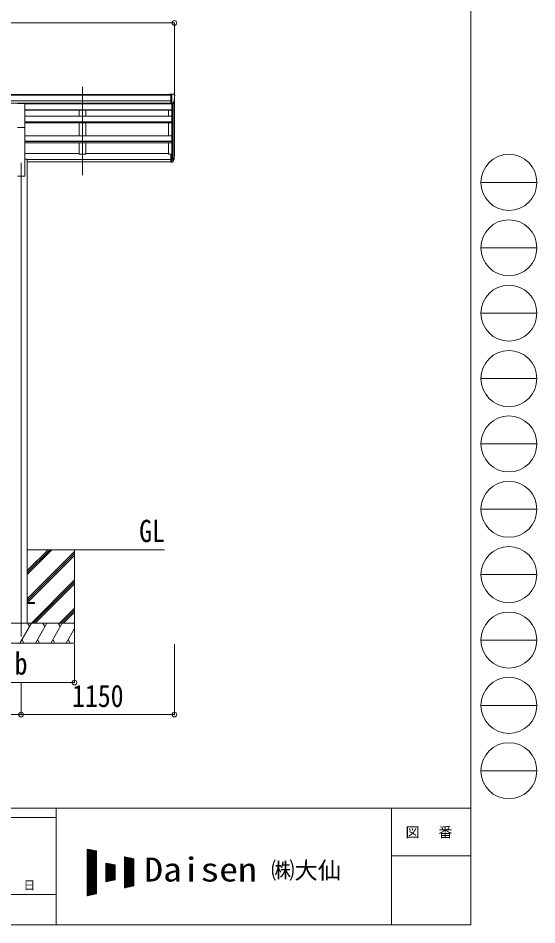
# Model space of a CAD drawing. Units: millimetres at full size; details may follow other scales. Extents: x -9783 to 9892, y -6828 to 6752.
# Drawn here: x 6001 to 9892, y -6828 to -32 of the extents above; entities that cross this region are included whole.
import ezdxf
from ezdxf.enums import TextEntityAlignment as Align

# ---------------------------------------------------------------- set-up
doc = ezdxf.new("R2010")
doc.units = ezdxf.units.MM
doc.header["$LTSCALE"] = 35
doc.header["$PDMODE"] = 32
doc.header["$PDSIZE"] = 35
for name, color, linetype, lineweight in [('0-0_0', 7, 'Continuous', 9), ('0-1_本体', 4, 'Continuous', 9), ('0-2_部品', 7, 'Continuous', 9), ('0-8_PARTS2', 2, 'Continuous', 9), ('0-A_寸法', 6, 'Continuous', 9), ('F-0_240', 7, 'Continuous', 9)]:
    doc.layers.add(name, color=color, linetype=linetype, lineweight=lineweight)
doc.styles.add('ＭＳ ゴシック', font='')
doc.styles.get('ＭＳ ゴシック').set_extended_font_data('MS Gothic')

msp = doc.modelspace()

# ---------------------------------------------------------------- linework, layer by layer
at = {"layer": '0-0_0'}
for p, q in [((6068.25, -4015.77), (7099.05, -4015.77)), ((6068.25, -4201.4), (6253.88, -4015.77)), ((6068.25, -4187.26), (6239.74, -4015.77)), ((6068.25, -4173.12), (6225.59, -4015.77)), ((6068.25, -4385.25), (6423.05, -4030.45)), ((6068.25, -4399.39), (6423.05, -4044.59)), ((6070.51, -4411.27), (6423.05, -4058.73)), ((6423.05, -4015.77), (6423.05, -4715.77)), ((6099.86, -4565.77), (6423.05, -4242.58)), ((6114, -4565.77), (6423.05, -4256.72)), ((6128.14, -4565.77), (6423.05, -4270.87)), ((6311.99, -4565.77), (6423.05, -4454.71)), ((6326.13, -4565.77), (6423.05, -4468.86)), ((6340.27, -4565.77), (6423.05, -4483)), ((6423.05, -4565.77), (5623.05, -4565.77)), ((6014.2, -4715.77), (6100.81, -4565.77)), ((6085.81, -4591.75), (6070.8, -4565.77)), ((6129.67, -4715.77), (6216.28, -4565.77)), ((6201.28, -4591.75), (6186.28, -4565.77)), ((6245.14, -4715.77), (6331.75, -4565.77)), ((6301.75, -4565.77), (6316.75, -4591.75)), ((6360.61, -4715.77), (6423.05, -4607.63)), ((6417.22, -4565.77), (6423.05, -4575.87)), ((5623.05, -4715.77), (6423.05, -4715.77)), ((6029.2, -4689.79), (6044.2, -4715.77)), ((6144.67, -4689.79), (6159.67, -4715.77)), ((6260.14, -4689.79), (6275.14, -4715.77)), ((6375.61, -4689.79), (6390.61, -4715.77))]:
    msp.add_line(p, q, dxfattribs=at)
at = {"layer": '0-1_本体'}
for p, q in [((1799.55, -602.79), (7146.55, -602.79)), ((1799.55, -608.14), (7146.55, -608.14)), ((1799.55, -651.67), (7146.55, -651.67)), ((1799.55, -669.34), (7146.55, -669.34)), ((6050.55, -671.83), (7146.55, -671.83)), ((6050.55, -674.86), (7153.05, -674.86)), ((6458.05, -674.86), (6458.05, -671.83)), ((6508.05, -674.86), (6508.05, -671.83)), ((7128.05, -671.71), (7128.05, -674.86)), ((7153.05, -674.17), (7153.05, -1050.48)), ((7159.05, -673.7), (7159.05, -1094.91)), ((7168.76, -658.34), (7168.76, -1076.91)), ((7173.05, -1054.91), (7173.05, -639.54)), ((6050.55, -718.33), (7153.05, -718.33)), ((6050.55, -722.41), (7153.05, -722.41)), ((6458.05, -767.57), (6458.05, -722.41)), ((6508.05, -767.57), (6508.05, -722.41)), ((7128.05, -722.45), (7128.05, -767.44)), ((6050.55, -767.57), (7153.05, -767.57)), ((6050.55, -1215.77), (6050.55, -803.13)), ((6050.55, -808.31), (7153.05, -808.31)), ((6050.55, -809.8), (7153.05, -809.8)), ((6050.55, -816.59), (7153.05, -816.59)), ((6458.05, -914.88), (6458.05, -816.59)), ((6508.05, -914.88), (6508.05, -816.59)), ((7128.05, -816.62), (7128.05, -914.88)), ((6050.55, -914.88), (7153.05, -914.88)), ((6050.55, -954.09), (7153.05, -954.09)), ((6050.55, -955.57), (7153.05, -955.57)), ((6050.55, -965.23), (7153.05, -965.23)), ((6458.05, -965.23), (6458.05, -1051.3)), ((6508.05, -965.23), (6508.05, -1051.3)), ((7128.05, -965.14), (7128.05, -1051.3)), ((6458.05, -1046.5), (6050.55, -1046.5)), ((6458.05, -1051.3), (6508.05, -1051.3)), ((7128.05, -1046.5), (6508.05, -1046.5)), ((7146.55, -1051.3), (7128.05, -1051.3)), ((6050.55, -1089.39), (6068.25, -1089.39)), ((6068.25, -1089.39), (6068.25, -4565.77)), ((7146.55, -1092.19), (6068.25, -1092.19)), ((7146.55, -1109.37), (6068.25, -1109.37)), ((7146.55, -1090.81), (6068.37, -1090.81)), ((5995.55, -1215.77), (6050.55, -1215.77))]:
    msp.add_line(p, q, dxfattribs=at)
at = {"layer": '0-2_部品'}
for p, q in [((7146.55, -601.19), (7136.55, -601.28)), ((7136.55, -602.79), (7136.55, -601.28)), ((7146.55, -673.17), (7146.55, -601.19)), ((7165.05, -601.19), (7146.55, -601.19)), ((7153.05, -674.17), (7153.05, -601.19)), ((7165.05, -601.19), (7167.38, -601.33)), ((7168.14, -601.76), (7172.2, -607.56)), ((7175.05, -610.56), (7175.05, -611.19)), ((5995.55, -671.06), (6050.55, -671.06)), ((6050.55, -851.99), (6050.55, -671.06)), ((7146.55, -673.17), (7153.05, -673.17)), ((7153.05, -674.17), (7158.26, -673.85)), ((7160.67, -672.36), (7169.95, -656.29)), ((5995.55, -851.99), (6050.55, -851.99)), ((7146.55, -1050.48), (7146.55, -1111.54)), ((7146.55, -1050.48), (7153.05, -1050.48)), ((7153.05, -1050.48), (7153.05, -1112.36)), ((7159.48, -1094.44), (7169.23, -1076.02)), ((7170.66, -1076.52), (7160.49, -1095.69)), ((7146.55, -1088.79), (7153.05, -1088.79)), ((7146.55, -1094.19), (7153.05, -1094.19)), ((7146.55, -1111.54), (7153.05, -1111.54)), ((7153.05, -1095.19), (7158.18, -1095.19)), ((7153.05, -1097.19), (7157.89, -1097.19)), ((7153.05, -1112.36), (7157.89, -1112.36)), ((7168.07, -1093.37), (7160.49, -1110.86))]:
    msp.add_line(p, q, dxfattribs=at)
at = {"layer": '0-2_部品', "color": 4}
msp.add_line((6122.65, -4411.27), (6067.85, -4411.27), dxfattribs=at)
msp.add_lwpolyline([(6122.65, -4411.27), (6122.65, -4420.27), (6067.85, -4420.27)], dxfattribs=at)
at = {"layer": '0-2_部品'}
for centre, radius, start, end in [((7167.32, -602.33), 1, 35, 86.5), ((6973.05, -611.19), 202, 347.09739, 0), ((7172.05, -610.56), 3, 0, 87), ((7158.07, -670.86), 3, 273.5, 330), ((7039.83, -1057.29), 133.22, 344.28698, 356.72013), ((7085.1, -1050.07), 88.05, 342.78929, 2.77608), ((7084.39, -1054.35), 89.07, 345.58812, 5.50424), ((7157.89, -1094.19), 3, 270, 330), ((7157.89, -1109.36), 3, 270, 330), ((7158.18, -1093.69), 1.5, 270, 330)]:
    msp.add_arc(centre, radius, start, end, dxfattribs=at)
at = {"layer": '0-8_PARTS2'}
for p, q in [((6483.05, -1209.57), (6483.05, -547.04)), ((6023.05, -1115.77), (6023.05, -4665.77))]:
    msp.add_line(p, q, dxfattribs=at)
at = {"layer": '0-A_寸法'}
for p, q in [((1773.05, -67.41), (7173.05, -67.41)), ((7173.05, -67.41), (7173.05, -613.03)), ((6423.05, -5012.16), (6423.05, -4723.19)), ((7173.05, -5252.14), (7173.05, -4723.19)), ((5623.05, -5012.16), (6423.05, -5012.16)), ((6023.05, -5252.14), (6023.05, -5012.16)), ((2923.05, -5252.14), (6023.05, -5252.14)), ((6023.05, -5252.14), (7173.05, -5252.14))]:
    msp.add_line(p, q, dxfattribs=at)
for p in [(7173.05, -67.41), (6423.05, -5012.16), (6023.05, -5252.14), (7173.05, -5252.14)]:
    msp.add_point(p, dxfattribs=at)
at = {"layer": 'F-0_240', "color": 5}
for p, q in [((9396.97, 6751.9), (9396.97, -6828.1)), ((-9783.03, -5953.1), (9396.97, -5953.1)), ((6285.75, -5953.1), (6285.75, -6828.1)), ((8801.97, -5953.1), (8801.97, -6828.1)), ((-9783.03, -6023.1), (6285.75, -6023.1)), ((8801.97, -6311.85), (9396.97, -6311.85)), ((5305.75, -6600.6), (6285.75, -6600.6)), ((-9783.03, -6828.1), (9396.97, -6828.1))]:
    msp.add_line(p, q, dxfattribs=at)
at = {"layer": 'F-0_240', "color": 4}
for p, q in [((9471.77, -1263.1), (9891.77, -1263.1)), ((9471.77, -1753.1), (9891.77, -1753.1)), ((9471.77, -2243.1), (9891.77, -2243.1)), ((9471.77, -2733.1), (9891.77, -2733.1)), ((9471.77, -3223.1), (9891.77, -3223.1)), ((9471.77, -3713.1), (9891.77, -3713.1)), ((9471.77, -4203.1), (9891.77, -4203.1)), ((9471.77, -4693.1), (9891.77, -4693.1)), ((9471.77, -5183.1), (9891.77, -5183.1)), ((9471.77, -5673.1), (9891.77, -5673.1))]:
    msp.add_line(p, q, dxfattribs=at)
at = {"layer": 'F-0_240'}
for p, q in [((6519.04, -6259.47), (6589.04, -6274.05)), ((6519.04, -6259.47), (6519.04, -6609.47)), ((6519.04, -6262.76), (6534.85, -6262.76)), ((6519.04, -6266.26), (6551.65, -6266.26)), ((6519.04, -6269.76), (6568.45, -6269.76)), ((6519.04, -6273.26), (6585.25, -6273.26)), ((6519.04, -6276.76), (6589.04, -6276.76)), ((6519.04, -6280.26), (6589.04, -6280.26)), ((6519.04, -6283.76), (6589.04, -6283.76)), ((6519.04, -6287.26), (6589.04, -6287.26)), ((6519.04, -6290.76), (6589.04, -6290.76)), ((6519.04, -6294.26), (6589.04, -6294.26)), ((6519.04, -6297.76), (6589.04, -6297.76)), ((6519.04, -6301.26), (6589.04, -6301.26)), ((6519.04, -6304.76), (6589.04, -6304.76)), ((6519.04, -6308.26), (6589.04, -6308.26)), ((6519.04, -6311.76), (6589.04, -6311.76)), ((6519.04, -6315.26), (6589.04, -6315.26)), ((6519.04, -6318.76), (6589.04, -6318.76)), ((6521.12, -6609.03), (6521.12, -6259.9)), ((6524.62, -6608.3), (6524.62, -6260.63)), ((6528.12, -6607.58), (6528.12, -6261.36)), ((6531.62, -6606.85), (6531.62, -6262.09)), ((6535.12, -6606.12), (6535.12, -6262.81)), ((6538.62, -6605.39), (6538.62, -6263.54)), ((6542.12, -6604.66), (6542.12, -6264.27)), ((6545.62, -6603.93), (6545.62, -6265)), ((6549.12, -6603.2), (6549.12, -6265.73)), ((6552.62, -6602.47), (6552.62, -6266.46)), ((6556.12, -6601.74), (6556.12, -6267.19)), ((6559.62, -6601.01), (6559.62, -6267.92)), ((6563.12, -6600.28), (6563.12, -6268.65)), ((6566.62, -6599.55), (6566.62, -6269.38)), ((6570.12, -6598.83), (6570.12, -6270.11)), ((6573.62, -6598.1), (6573.62, -6270.84)), ((6577.12, -6597.37), (6577.12, -6271.56)), ((6580.62, -6596.64), (6580.62, -6272.29)), ((6584.12, -6595.91), (6584.12, -6273.02)), ((6587.62, -6595.18), (6587.62, -6273.75)), ((6589.04, -6274.05), (6589.04, -6594.88)), ((6799.04, -6317.8), (6869.04, -6332.38)), ((6799.04, -6317.8), (6799.04, -6551.13)), ((6799.04, -6318.76), (6803.65, -6318.76)), ((6801.12, -6550.7), (6801.12, -6318.23)), ((6804.62, -6549.97), (6804.62, -6318.96)), ((6808.12, -6549.24), (6808.12, -6319.69)), ((6811.62, -6548.51), (6811.62, -6320.42)), ((6519.04, -6322.26), (6589.04, -6322.26)), ((6519.04, -6325.76), (6589.04, -6325.76)), ((6519.04, -6329.26), (6589.04, -6329.26)), ((6519.04, -6332.76), (6589.04, -6332.76)), ((6519.04, -6336.26), (6589.04, -6336.26)), ((6519.04, -6339.76), (6589.04, -6339.76)), ((6519.04, -6343.26), (6589.04, -6343.26)), ((6519.04, -6346.76), (6589.04, -6346.76)), ((6519.04, -6350.26), (6589.04, -6350.26)), ((6519.04, -6353.76), (6589.04, -6353.76)), ((6519.04, -6357.26), (6589.04, -6357.26)), ((6519.04, -6360.76), (6589.04, -6360.76)), ((6519.04, -6364.26), (6589.04, -6364.26)), ((6519.04, -6367.76), (6589.04, -6367.76)), ((6519.04, -6371.26), (6589.04, -6371.26)), ((6519.04, -6374.76), (6589.04, -6374.76)), ((6519.04, -6378.26), (6589.04, -6378.26)), ((6519.04, -6381.76), (6589.04, -6381.76)), ((6519.04, -6385.26), (6589.04, -6385.26)), ((6519.04, -6388.76), (6589.04, -6388.76)), ((6659.04, -6364.47), (6729.04, -6379.05)), ((6659.04, -6364.47), (6659.04, -6504.47)), ((6659.04, -6367.76), (6674.85, -6367.76)), ((6659.04, -6371.26), (6691.65, -6371.26)), ((6659.04, -6374.76), (6708.45, -6374.76)), ((6659.04, -6378.26), (6725.25, -6378.26)), ((6659.04, -6381.76), (6729.04, -6381.76)), ((6659.04, -6385.26), (6729.04, -6385.26)), ((6659.04, -6388.76), (6729.04, -6388.76)), ((6661.12, -6504.03), (6661.12, -6364.9)), ((6664.62, -6503.3), (6664.62, -6365.63)), ((6668.12, -6502.58), (6668.12, -6366.36)), ((6671.62, -6501.85), (6671.62, -6367.09)), ((6675.12, -6501.12), (6675.12, -6367.81)), ((6678.62, -6500.39), (6678.62, -6368.54)), ((6682.12, -6499.66), (6682.12, -6369.27)), ((6685.62, -6498.93), (6685.62, -6370)), ((6689.12, -6498.2), (6689.12, -6370.73)), ((6692.62, -6497.47), (6692.62, -6371.46)), ((6696.12, -6496.74), (6696.12, -6372.19)), ((6699.62, -6496.01), (6699.62, -6372.92)), ((6703.12, -6495.28), (6703.12, -6373.65)), ((6706.62, -6494.55), (6706.62, -6374.38)), ((6710.12, -6493.83), (6710.12, -6375.11)), ((6713.62, -6493.1), (6713.62, -6375.84)), ((6717.12, -6492.37), (6717.12, -6376.56)), ((6720.62, -6491.64), (6720.62, -6377.29)), ((6724.12, -6490.91), (6724.12, -6378.02)), ((6727.62, -6490.18), (6727.62, -6378.75)), ((6729.04, -6379.05), (6729.04, -6489.88)), ((6799.04, -6322.26), (6820.45, -6322.26)), ((6799.04, -6325.76), (6837.25, -6325.76)), ((6799.04, -6329.26), (6854.05, -6329.26)), ((6799.04, -6332.76), (6869.04, -6332.76)), ((6799.04, -6336.26), (6869.04, -6336.26)), ((6799.04, -6339.76), (6869.04, -6339.76)), ((6799.04, -6343.26), (6869.04, -6343.26)), ((6799.04, -6346.76), (6869.04, -6346.76)), ((6799.04, -6350.26), (6869.04, -6350.26)), ((6799.04, -6353.76), (6869.04, -6353.76)), ((6799.04, -6357.26), (6869.04, -6357.26)), ((6799.04, -6360.76), (6869.04, -6360.76)), ((6799.04, -6364.26), (6869.04, -6364.26)), ((6799.04, -6367.76), (6869.04, -6367.76)), ((6799.04, -6371.26), (6869.04, -6371.26)), ((6799.04, -6374.76), (6869.04, -6374.76)), ((6799.04, -6378.26), (6869.04, -6378.26)), ((6799.04, -6381.76), (6869.04, -6381.76)), ((6799.04, -6385.26), (6869.04, -6385.26)), ((6799.04, -6388.76), (6869.04, -6388.76)), ((6815.12, -6547.78), (6815.12, -6321.15)), ((6818.62, -6547.05), (6818.62, -6321.88)), ((6822.12, -6546.33), (6822.12, -6322.61)), ((6825.62, -6545.6), (6825.62, -6323.34)), ((6829.12, -6544.87), (6829.12, -6324.06)), ((6832.62, -6544.14), (6832.62, -6324.79)), ((6836.12, -6543.41), (6836.12, -6325.52)), ((6839.62, -6542.68), (6839.62, -6326.25)), ((6843.12, -6541.95), (6843.12, -6326.98)), ((6846.62, -6541.22), (6846.62, -6327.71)), ((6850.12, -6540.49), (6850.12, -6328.44)), ((6853.62, -6539.76), (6853.62, -6329.17)), ((6857.12, -6539.03), (6857.12, -6329.9)), ((6860.62, -6538.3), (6860.62, -6330.63)), ((6864.12, -6537.58), (6864.12, -6331.36)), ((6867.62, -6536.85), (6867.62, -6332.09)), ((6869.04, -6332.38), (6869.04, -6536.55)), ((6519.04, -6392.26), (6589.04, -6392.26)), ((6519.04, -6395.76), (6589.04, -6395.76)), ((6519.04, -6399.26), (6589.04, -6399.26)), ((6519.04, -6402.76), (6589.04, -6402.76)), ((6519.04, -6406.26), (6589.04, -6406.26)), ((6519.04, -6409.76), (6589.04, -6409.76)), ((6519.04, -6413.26), (6589.04, -6413.26)), ((6519.04, -6416.76), (6589.04, -6416.76)), ((6519.04, -6420.26), (6589.04, -6420.26)), ((6519.04, -6423.76), (6589.04, -6423.76)), ((6519.04, -6427.26), (6589.04, -6427.26)), ((6519.04, -6430.76), (6589.04, -6430.76)), ((6519.04, -6434.26), (6589.04, -6434.26)), ((6519.04, -6437.76), (6589.04, -6437.76)), ((6519.04, -6441.26), (6589.04, -6441.26)), ((6519.04, -6444.76), (6589.04, -6444.76)), ((6519.04, -6448.26), (6589.04, -6448.26)), ((6519.04, -6451.76), (6589.04, -6451.76)), ((6519.04, -6455.26), (6589.04, -6455.26)), ((6659.04, -6392.26), (6729.04, -6392.26)), ((6659.04, -6395.76), (6729.04, -6395.76)), ((6659.04, -6399.26), (6729.04, -6399.26)), ((6659.04, -6402.76), (6729.04, -6402.76)), ((6659.04, -6406.26), (6729.04, -6406.26)), ((6659.04, -6409.76), (6729.04, -6409.76)), ((6659.04, -6413.26), (6729.04, -6413.26)), ((6659.04, -6416.76), (6729.04, -6416.76)), ((6659.04, -6420.26), (6729.04, -6420.26)), ((6659.04, -6423.76), (6729.04, -6423.76)), ((6659.04, -6427.26), (6729.04, -6427.26)), ((6659.04, -6430.76), (6729.04, -6430.76)), ((6659.04, -6434.26), (6729.04, -6434.26)), ((6659.04, -6437.76), (6729.04, -6437.76)), ((6659.04, -6441.26), (6729.04, -6441.26)), ((6659.04, -6444.76), (6729.04, -6444.76)), ((6659.04, -6448.26), (6729.04, -6448.26)), ((6659.04, -6451.76), (6729.04, -6451.76)), ((6659.04, -6455.26), (6729.04, -6455.26)), ((6799.04, -6392.26), (6869.04, -6392.26)), ((6799.04, -6395.76), (6869.04, -6395.76)), ((6799.04, -6399.26), (6869.04, -6399.26)), ((6799.04, -6402.76), (6869.04, -6402.76)), ((6799.04, -6406.26), (6869.04, -6406.26)), ((6799.04, -6409.76), (6869.04, -6409.76)), ((6799.04, -6413.26), (6869.04, -6413.26)), ((6799.04, -6416.76), (6869.04, -6416.76)), ((6799.04, -6420.26), (6869.04, -6420.26)), ((6799.04, -6423.76), (6869.04, -6423.76)), ((6799.04, -6427.26), (6869.04, -6427.26)), ((6799.04, -6430.76), (6869.04, -6430.76)), ((6799.04, -6434.26), (6869.04, -6434.26)), ((6799.04, -6437.76), (6869.04, -6437.76)), ((6799.04, -6441.26), (6869.04, -6441.26)), ((6799.04, -6444.76), (6869.04, -6444.76)), ((6799.04, -6448.26), (6869.04, -6448.26)), ((6799.04, -6451.76), (6869.04, -6451.76)), ((6799.04, -6455.26), (6869.04, -6455.26)), ((6519.04, -6458.76), (6589.04, -6458.76)), ((6519.04, -6462.26), (6589.04, -6462.26)), ((6519.04, -6465.76), (6589.04, -6465.76)), ((6519.04, -6469.26), (6589.04, -6469.26)), ((6519.04, -6472.76), (6589.04, -6472.76)), ((6519.04, -6476.26), (6589.04, -6476.26)), ((6519.04, -6479.76), (6589.04, -6479.76)), ((6519.04, -6483.26), (6589.04, -6483.26)), ((6519.04, -6486.76), (6589.04, -6486.76)), ((6519.04, -6490.26), (6589.04, -6490.26)), ((6519.04, -6493.76), (6589.04, -6493.76)), ((6519.04, -6497.26), (6589.04, -6497.26)), ((6519.04, -6500.76), (6589.04, -6500.76)), ((6519.04, -6504.26), (6589.04, -6504.26)), ((6519.04, -6507.76), (6589.04, -6507.76)), ((6519.04, -6511.26), (6589.04, -6511.26)), ((6519.04, -6514.76), (6589.04, -6514.76)), ((6519.04, -6518.26), (6589.04, -6518.26)), ((6519.04, -6521.76), (6589.04, -6521.76)), ((6659.04, -6458.76), (6729.04, -6458.76)), ((6659.04, -6462.26), (6729.04, -6462.26)), ((6659.04, -6465.76), (6729.04, -6465.76)), ((6659.04, -6469.26), (6729.04, -6469.26)), ((6659.04, -6472.76), (6729.04, -6472.76)), ((6659.04, -6476.26), (6729.04, -6476.26)), ((6659.04, -6479.76), (6729.04, -6479.76)), ((6659.04, -6483.26), (6729.04, -6483.26)), ((6659.04, -6486.76), (6729.04, -6486.76)), ((6659.04, -6504.47), (6729.04, -6489.88)), ((6659.04, -6490.26), (6727.23, -6490.26)), ((6659.04, -6493.76), (6710.43, -6493.76)), ((6659.04, -6497.26), (6693.63, -6497.26)), ((6659.04, -6500.76), (6676.83, -6500.76)), ((6659.04, -6504.26), (6660.03, -6504.26)), ((6799.04, -6458.76), (6869.04, -6458.76)), ((6799.04, -6462.26), (6869.04, -6462.26)), ((6799.04, -6465.76), (6869.04, -6465.76)), ((6799.04, -6469.26), (6869.04, -6469.26)), ((6799.04, -6472.76), (6869.04, -6472.76)), ((6799.04, -6476.26), (6869.04, -6476.26)), ((6799.04, -6479.76), (6869.04, -6479.76)), ((6799.04, -6483.26), (6869.04, -6483.26)), ((6799.04, -6486.76), (6869.04, -6486.76)), ((6799.04, -6490.26), (6869.04, -6490.26)), ((6799.04, -6493.76), (6869.04, -6493.76)), ((6799.04, -6497.26), (6869.04, -6497.26)), ((6799.04, -6500.76), (6869.04, -6500.76)), ((6799.04, -6504.26), (6869.04, -6504.26)), ((6799.04, -6507.76), (6869.04, -6507.76)), ((6799.04, -6511.26), (6869.04, -6511.26)), ((6799.04, -6514.76), (6869.04, -6514.76)), ((6799.04, -6518.26), (6869.04, -6518.26)), ((6799.04, -6521.76), (6869.04, -6521.76)), ((6519.04, -6525.26), (6589.04, -6525.26)), ((6519.04, -6528.76), (6589.04, -6528.76)), ((6519.04, -6532.26), (6589.04, -6532.26)), ((6519.04, -6535.76), (6589.04, -6535.76)), ((6519.04, -6539.26), (6589.04, -6539.26)), ((6519.04, -6542.76), (6589.04, -6542.76)), ((6519.04, -6546.26), (6589.04, -6546.26)), ((6519.04, -6549.76), (6589.04, -6549.76)), ((6519.04, -6553.26), (6589.04, -6553.26)), ((6519.04, -6556.76), (6589.04, -6556.76)), ((6519.04, -6560.26), (6589.04, -6560.26)), ((6519.04, -6563.76), (6589.04, -6563.76)), ((6519.04, -6567.26), (6589.04, -6567.26)), ((6519.04, -6570.76), (6589.04, -6570.76)), ((6519.04, -6574.26), (6589.04, -6574.26)), ((6519.04, -6577.76), (6589.04, -6577.76)), ((6519.04, -6581.26), (6589.04, -6581.26)), ((6519.04, -6584.76), (6589.04, -6584.76)), ((6519.04, -6588.26), (6589.04, -6588.26)), ((6519.04, -6591.76), (6589.04, -6591.76)), ((6799.04, -6525.26), (6869.04, -6525.26)), ((6799.04, -6528.76), (6869.04, -6528.76)), ((6799.04, -6532.26), (6869.04, -6532.26)), ((6799.04, -6535.76), (6869.04, -6535.76)), ((6869.04, -6536.55), (6799.04, -6551.13)), ((6799.04, -6539.26), (6856.03, -6539.26)), ((6799.04, -6542.76), (6839.23, -6542.76)), ((6799.04, -6546.26), (6822.43, -6546.26)), ((6799.04, -6549.76), (6805.63, -6549.76)), ((6589.04, -6594.88), (6519.04, -6609.47)), ((6519.04, -6595.26), (6587.23, -6595.26)), ((6519.04, -6598.76), (6570.43, -6598.76)), ((6519.04, -6602.26), (6553.63, -6602.26)), ((6519.04, -6605.76), (6536.83, -6605.76)), ((6519.04, -6609.26), (6520.03, -6609.26))]:
    msp.add_line(p, q, dxfattribs=at)
at = {"layer": 'F-0_240', "color": 4}
for centre in [(9681.77, -1263.1), (9681.77, -1753.1), (9681.77, -2243.1), (9681.77, -2733.1), (9681.77, -3223.1), (9681.77, -3713.1), (9681.77, -4203.1), (9681.77, -4693.1), (9681.77, -5183.1), (9681.77, -5673.1)]:
    msp.add_circle(centre, 210, dxfattribs=at)

# ---------------------------------------------------------------- texts
at = {"layer": '0-0_0', "style": 'ＭＳ ゴシック', "width": 0.85}
msp.add_text('GL', height=166.8, dxfattribs=at).set_placement((6908.59, -4008.83), align=Align.BOTTOM_LEFT)
at = {"layer": '0-A_寸法', "color": 7, "style": 'ＭＳ ゴシック', "width": 0.85}
for s, p in [('b', (5974.92, -5002.66)), ('1150', (6405.55, -5245.14))]:
    msp.add_text(s, height=166.8, dxfattribs=at).set_placement(p, align=Align.BOTTOM_LEFT)
at = {"layer": 'F-0_240', "style": 'ＭＳ ゴシック', "width": 1.15}
msp.add_text('Daisen', height=179.6, dxfattribs=at).set_placement((6947.05, -6556.97), align=Align.BOTTOM_LEFT)
at = {"layer": 'F-0_240', "style": 'ＭＳ ゴシック'}
for s, height, p in [('㈱大仙\u3000', 128.3, (7898.35, -6521.97)), ('年\u3000\u3000月\u3000\u3000日', 64.15, (5515.76, -6583.1))]:
    msp.add_text(s, height=height, dxfattribs=at).set_placement(p, align=Align.BOTTOM_LEFT)
at = {"layer": 'F-0_240', "insert": (8906.97, -6180.6), "char_height": 76.98, "attachment_point": 7, "style": 'ＭＳ ゴシック'}
msp.add_mtext('\\T1.17;図\u3000番', dxfattribs=at)

doc.saveas('drawing.dxf')
